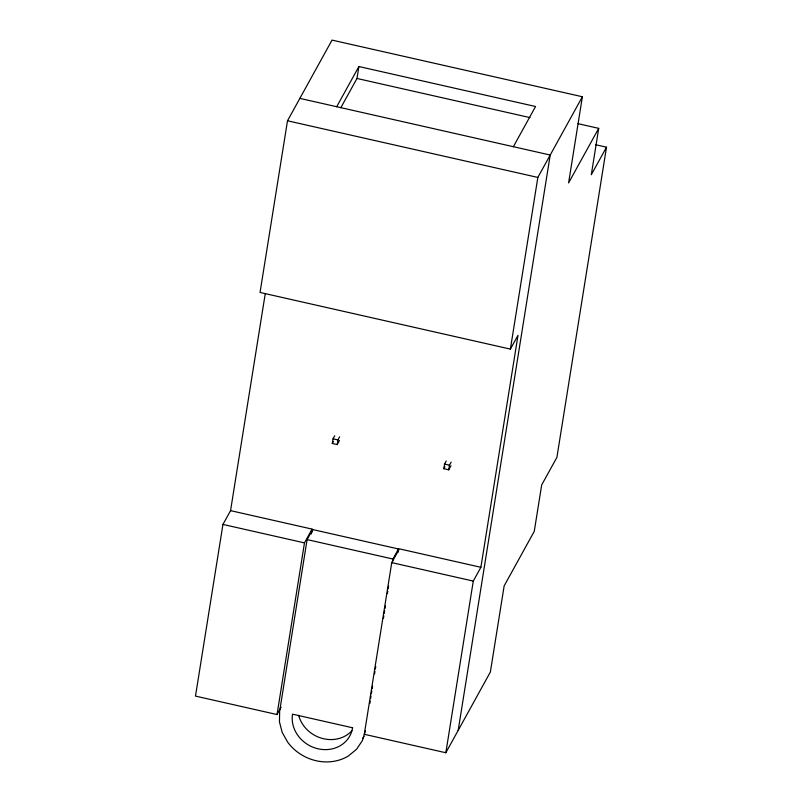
<?xml version="1.0" encoding="UTF-8"?>
<svg xmlns="http://www.w3.org/2000/svg" width="802" height="802" viewBox="0 0 802 802"><rect width="100%" height="100%" fill="white"/><g stroke="black" fill="none" stroke-linecap="round" stroke-linejoin="round"><path stroke-width="1.2" d="M265.282 293.472L230.555 510.643L222.946 524.428L195.487 696.096L277.031 714.542L281.121 707.123M578.042 123.678L598.713 128.36L568.598 182.916L582.382 96.751L332.038 40.1L287.497 120.781L260.048 292.449L510.383 349.101L517.992 335.316L480.889 567.295L473.28 581.079L445.832 752.747L364.288 734.291L391.747 562.623L399.356 548.849L480.889 567.295M340.79 107.789L356.98 78.456L358.895 66.526L535.556 106.506L513.37 146.706M277.031 714.542L304.479 542.884L312.088 529.099L230.555 510.643M397.882 552.678L398.474 548.969L312.65 529.551L307.096 539.596L279.647 711.264L279.457 721.89L282.214 732.447L287.717 742.231A44.411 39.819 28.9 0 0 348.409 755.965L356.549 749.268L362.364 740.647L365.471 730.682M311.296 534.042L312.088 529.099M312.249 532.017L312.65 529.551M339.467 440.478L337.201 444.579L332.299 443.466L333.041 438.834L334.735 435.757M337.201 444.579L337.943 439.937L339.637 436.859M369.822 703.514L370.213 701.048M370.614 698.572L371.005 696.106M371.396 693.64L371.797 691.164M372.188 688.697L372.589 686.221M374.564 673.87L374.955 671.404M375.356 668.938L375.747 666.462M383.446 618.302L383.847 615.826M384.238 613.36L384.639 610.893M385.03 608.417L385.421 605.951M387.396 593.6L387.797 591.134M388.188 588.658L388.589 586.192M392.338 562.723L392.93 559.024L398.474 548.969M450.985 465.711L448.719 469.812L443.817 468.709L444.559 464.067L446.253 460.99M448.719 469.812L449.461 465.18L451.165 462.102M510.383 349.101L537.841 177.432L582.382 96.751M458.193 730.351L550.202 155.037L299.868 98.385M598.713 128.36L591.295 174.756L606.512 147.187L595.525 144.701M606.512 147.187L556.899 457.381L541.681 484.949L534.262 531.345L504.147 585.901L490.363 672.056L445.832 752.747M336.7 106.726L358.895 66.526M332.299 443.466L333.432 441.421M443.817 468.709L444.95 466.654M362.745 738.261L364.038 736.346M356.98 78.456L529.992 117.603M287.497 120.781L537.841 177.432M333.041 438.834L337.943 439.937M444.559 464.067L449.461 465.18M307.096 539.596L392.93 559.024M222.946 524.428L304.479 542.884M391.747 562.623L473.28 581.079M351.898 730.732A31.088 27.869 28.9 0 1 321.702 738.261A31.088 27.869 28.9 0 1 298.655 715.294M352.599 727.775L292.519 714.171A31.088 27.869 28.9 0 0 318.103 748.807A31.088 27.869 28.9 0 0 352.599 727.775"/></g></svg>
